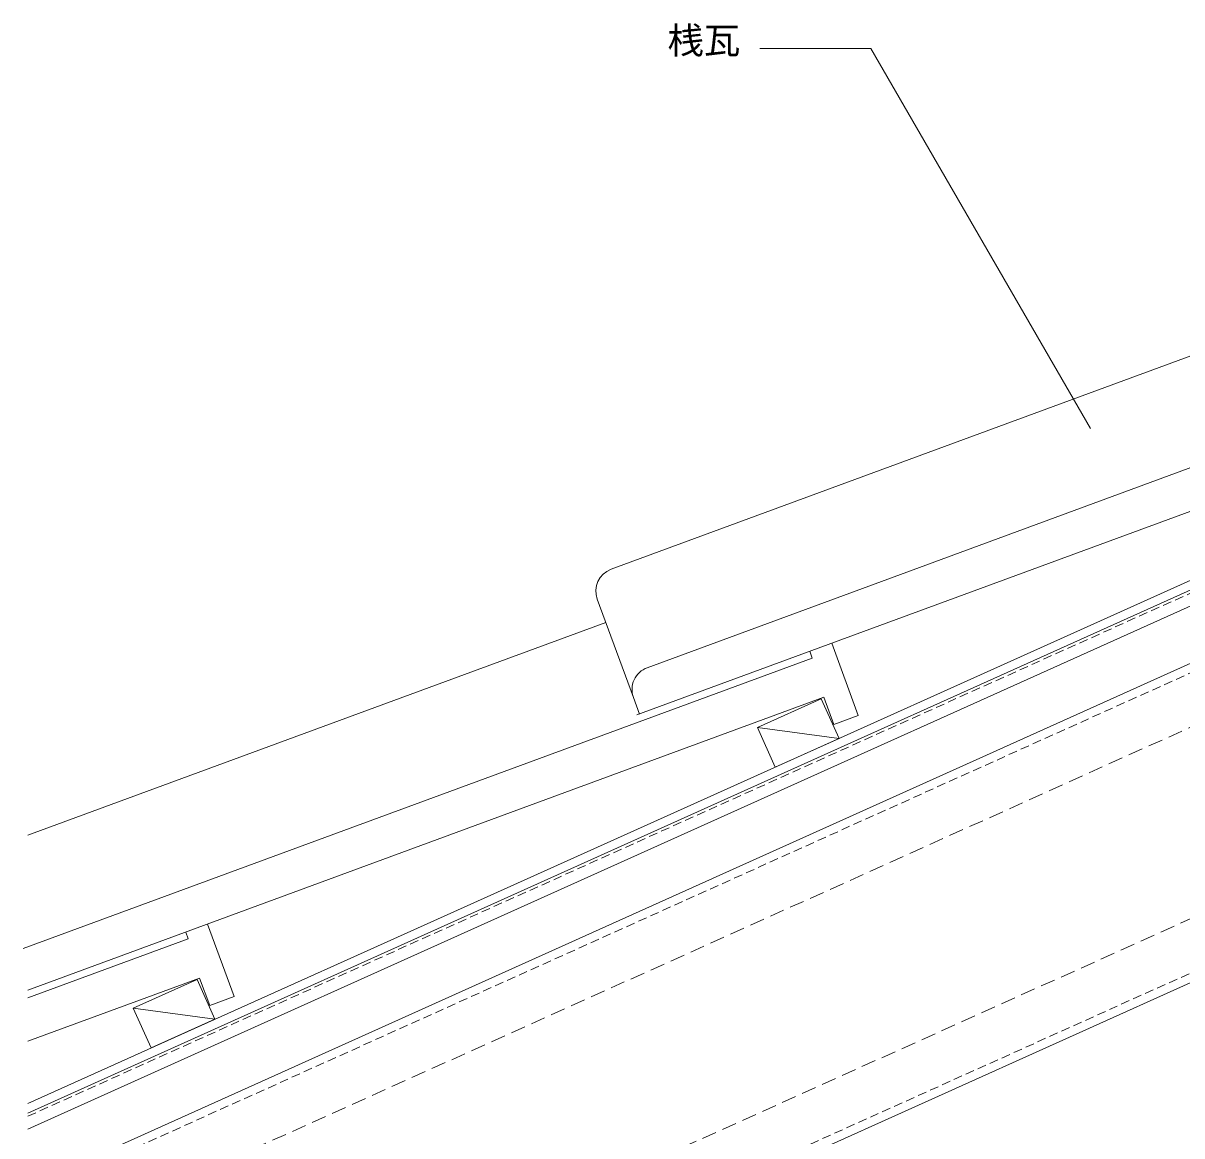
# Model space of a CAD drawing. Units: millimetres, scale not verified. Extents: x -203 to 197, y -138 to 132.
# Drawn here: x -177.1 to -97.5, y -47.9 to 28.5 of the extents above; entities that cross this region are included whole.
import ezdxf
from ezdxf.enums import TextEntityAlignment as Align

# ---------------------------------------------------------------- set-up
doc = ezdxf.new("R2010")
doc.units = ezdxf.units.MM
doc.header["$LTSCALE"] = 0.5
doc.linetypes.add('DASHED1', pattern=[1.8, 1.2, -0.6])
doc.linetypes.add('DASHED2', pattern=[3, 2, -1])
for name, color, linetype, lineweight in [('1-0', 7, 'Continuous', 18), ('1-1', 7, 'Continuous', 18), ('1-4', 7, 'Continuous', 18), ('1-B', 3, 'Continuous', 18), ('1-C', 7, 'Continuous', 18)]:
    doc.layers.add(name, color=color, linetype=linetype, lineweight=lineweight)
doc.layers.add('1-5', color=7, linetype='Continuous')
doc.styles.add('ＭＳ ゴシック', font='')
doc.styles.get('ＭＳ ゴシック').set_extended_font_data('MS Gothic')

msp = doc.modelspace()

# ---------------------------------------------------------------- linework, layer by layer
at = {"layer": '1-0'}
for p, q in [((-176.7568, -45.6779), (-28.0071, 21.2594)), ((-176.7568, -46.3359), (-28.0071, 20.6015)), ((-176.7568, -47.4324), (-28.0071, 19.5049))]:
    msp.add_line(p, q, dxfattribs=at)
at = {"layer": '1-1', "color": 3, "linetype": 'DASHED1'}
msp.add_line((-176.7568, -46.5552), (-28.0071, 20.3822), dxfattribs=at)
at = {"layer": '1-1'}
for p, q in [((-175.2794, -50.7154), (-28.0071, 15.5572)), ((-167.0722, -68.9538), (-28.0071, -6.3745)), ((-126.6561, -19.8429), (-122.2789, -17.8731)), ((-126.6562, -19.8429), (-121.0478, -20.6089)), ((-126.6561, -19.8429), (-121.0478, -20.6089)), ((-169.5164, -39.13), (-165.1392, -37.1602)), ((-169.5165, -39.13), (-168.2854, -41.8658)), ((-169.5165, -39.13), (-163.9081, -39.896))]:
    msp.add_line(p, q, dxfattribs=at)
at = {"layer": '1-1', "linetype": 'DASHED1'}
for p, q in [((-175.0332, -51.2625), (-28.0071, 14.8992)), ((-167.3184, -68.4066), (-28.2533, -5.8274))]:
    msp.add_line(p, q, dxfattribs=at)
at = {"layer": '1-1', "linetype": 'DASHED2'}
for p, q in [((-173.638, -54.363), (-28.0071, 11.1709)), ((-168.7136, -65.3061), (-28.0071, -1.9882))]:
    msp.add_line(p, q, dxfattribs=at)
at = {"layer": '1-1'}
for points in [[(-125.425, -22.5786), (-126.6562, -19.8429), (-122.2789, -17.8731), (-121.0478, -20.6089)], [(-125.425, -22.5786), (-126.6561, -19.8429), (-122.2789, -17.8731), (-121.0478, -20.6089)]]:
    msp.add_lwpolyline(points, close=True, dxfattribs=at)
msp.add_lwpolyline([(-169.5165, -39.13), (-165.1392, -37.1603), (-163.9081, -39.896), (-168.2854, -41.8658)], dxfattribs=at)
at = {"layer": '1-4'}
msp.add_lwpolyline([(-103.7838, 0.6892), (-118.8555, 26.7942), (-126.4865, 26.7942)], dxfattribs=at)
at = {"layer": '1-B'}
for p, q in [((-134.2186, -15.7437), (-80.0202, 4.2052)), ((-134.9349, -18.991), (-79.2408, 1.5084)), ((-121.5502, -14.0644), (-119.721, -19.0339)), ((-177.0789, -35.0308), (-122.8805, -15.082)), ((-123.0517, -14.6171), (-122.8805, -15.082)), ((-176.7568, -37.8959), (-122.1011, -17.7787)), ((-135.1675, -17.7979), (-134.7501, -18.9317)), ((-122.1011, -17.7787), (-121.4102, -19.6556)), ((-121.4102, -19.6556), (-119.721, -19.0339)), ((-164.4104, -33.3516), (-162.5813, -38.321)), ((-165.912, -33.9042), (-165.7409, -34.3691)), ((-176.7568, -38.4237), (-165.7409, -34.3691)), ((-176.7568, -41.4074), (-164.9614, -37.0658)), ((-164.9614, -37.0658), (-164.2705, -38.9427)), ((-164.2705, -38.9427), (-162.5813, -38.321))]:
    msp.add_line(p, q, dxfattribs=at)
msp.add_arc((-133.666, -17.2452), 1.6, 110.2068, 200.20738, dxfattribs=at)
at = {"layer": '1-C'}
for p, q in [((-136.7056, -8.9868), (-94.2086, 6.6551)), ((-137.6545, -11.041), (-135.1675, -17.7979)), ((-176.7568, -27.24), (-137.0689, -12.632))]:
    msp.add_line(p, q, dxfattribs=at)
msp.add_arc((-136.1529, -10.4884), 1.6, 110.20723, 200.20695, dxfattribs=at)

# ---------------------------------------------------------------- texts
at = {"layer": '1-5', "style": 'ＭＳ ゴシック'}
msp.add_text('桟瓦', height=1.833, dxfattribs=at).set_placement((-132.8265, 25.8734), align=Align.BOTTOM_LEFT)

doc.saveas('drawing.dxf')
